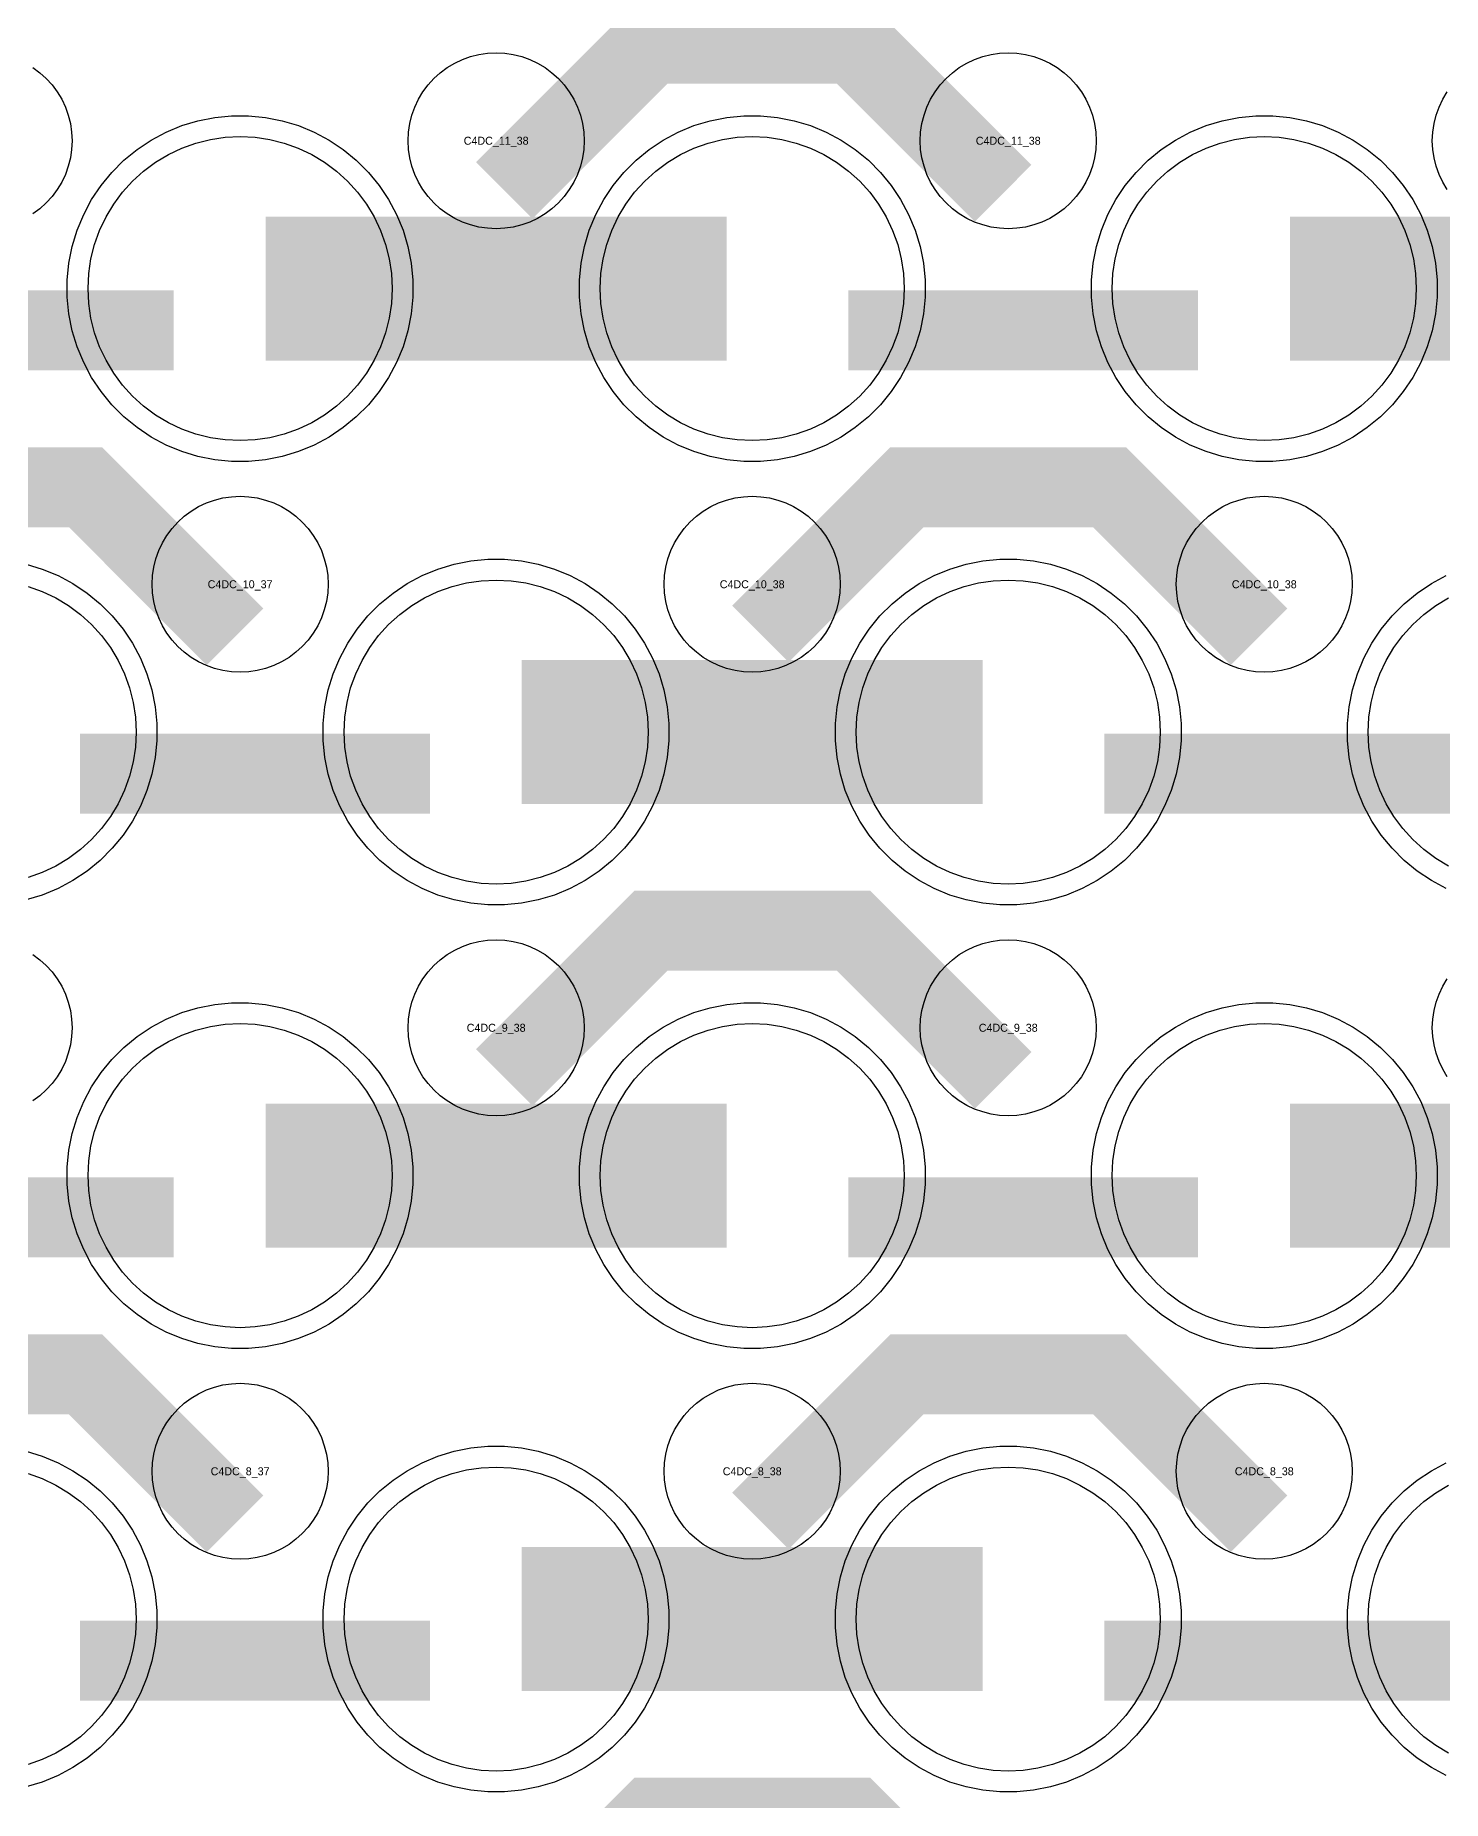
# Model space of a CAD drawing. Extents: x -11880 to 11880, y -14992 to 14992.
# Drawn here: x 16 to 456, y -13788 to -13236 of the extents above; entities that cross this region are included whole.
import ezdxf
from ezdxf.enums import TextEntityAlignment as Align

# ---------------------------------------------------------------- set-up
doc = ezdxf.new("R2010")
doc.units = 0
doc.header["$MEASUREMENT"] = 0
for name, color, linetype in [('GDS_775_DT_237', 138, 'CONTINUOUS'), ('RDL1_FS', 34, 'CONTINUOUS'), ('RDL_BS', 160, 'CONTINUOUS')]:
    doc.layers.add(name, color=color, linetype=linetype)

msp = doc.modelspace()

# ---------------------------------------------------------------- linework, layer by layer
at = {"layer": 'RDL1_FS'}
for points in [[(80, -13362.869), (75.343, -13362.64), (70.732, -13361.956), (66.209, -13360.824), (61.819, -13359.252), (57.605, -13357.26), (53.605, -13354.862), (49.86, -13352.084), (46.406, -13348.954), (43.276, -13345.5), (40.498, -13341.755), (38.1, -13337.755), (36.108, -13333.541), (34.536, -13329.151), (33.404, -13324.628), (32.72, -13320.017), (32.491, -13315.36), (32.72, -13310.703), (33.404, -13306.092), (34.536, -13301.569), (36.108, -13297.179), (38.1, -13292.965), (40.498, -13288.965), (43.276, -13285.22), (46.406, -13281.766), (49.86, -13278.636), (53.605, -13275.858), (57.605, -13273.46), (61.819, -13271.468), (66.209, -13269.896), (70.732, -13268.764), (75.343, -13268.08), (80, -13267.851), (84.657, -13268.08), (89.268, -13268.764), (93.791, -13269.896), (98.181, -13271.468), (102.395, -13273.46), (106.395, -13275.858), (110.14, -13278.636), (113.594, -13281.766), (116.724, -13285.22), (119.502, -13288.965), (121.9, -13292.965), (123.892, -13297.179), (125.464, -13301.569), (126.596, -13306.092), (127.28, -13310.703), (127.509, -13315.36), (127.28, -13320.017), (126.596, -13324.628), (125.464, -13329.151), (123.892, -13333.541), (121.9, -13337.755), (119.502, -13341.755), (116.724, -13345.5), (113.594, -13348.954), (110.14, -13352.084), (106.395, -13354.862), (102.395, -13357.26), (98.181, -13359.252), (93.791, -13360.824), (89.268, -13361.956), (84.657, -13362.64)], [(240, -13362.869), (235.343, -13362.64), (230.732, -13361.956), (226.209, -13360.824), (221.819, -13359.252), (217.605, -13357.26), (213.605, -13354.862), (209.86, -13352.084), (206.406, -13348.954), (203.276, -13345.5), (200.498, -13341.755), (198.1, -13337.755), (196.108, -13333.541), (194.536, -13329.151), (193.404, -13324.628), (192.72, -13320.017), (192.491, -13315.36), (192.72, -13310.703), (193.404, -13306.092), (194.536, -13301.569), (196.108, -13297.179), (198.1, -13292.965), (200.498, -13288.965), (203.276, -13285.22), (206.406, -13281.766), (209.86, -13278.636), (213.605, -13275.858), (217.605, -13273.46), (221.819, -13271.468), (226.209, -13269.896), (230.732, -13268.764), (235.343, -13268.08), (240, -13267.851), (244.657, -13268.08), (249.268, -13268.764), (253.791, -13269.896), (258.181, -13271.468), (262.395, -13273.46), (266.395, -13275.858), (270.14, -13278.636), (273.594, -13281.766), (276.724, -13285.22), (279.502, -13288.965), (281.9, -13292.965), (283.892, -13297.179), (285.464, -13301.569), (286.596, -13306.092), (287.28, -13310.703), (287.509, -13315.36), (287.28, -13320.017), (286.596, -13324.628), (285.464, -13329.151), (283.892, -13333.541), (281.9, -13337.755), (279.502, -13341.755), (276.724, -13345.5), (273.594, -13348.954), (270.14, -13352.084), (266.395, -13354.862), (262.395, -13357.26), (258.181, -13359.252), (253.791, -13360.824), (249.268, -13361.956), (244.657, -13362.64)], [(400, -13362.869), (395.343, -13362.64), (390.732, -13361.956), (386.209, -13360.824), (381.819, -13359.252), (377.605, -13357.26), (373.605, -13354.862), (369.86, -13352.084), (366.406, -13348.954), (363.276, -13345.5), (360.498, -13341.755), (358.1, -13337.755), (356.108, -13333.541), (354.536, -13329.151), (353.404, -13324.628), (352.72, -13320.017), (352.491, -13315.36), (352.72, -13310.703), (353.404, -13306.092), (354.536, -13301.569), (356.108, -13297.179), (358.1, -13292.965), (360.498, -13288.965), (363.276, -13285.22), (366.406, -13281.766), (369.86, -13278.636), (373.605, -13275.858), (377.605, -13273.46), (381.819, -13271.468), (386.209, -13269.896), (390.732, -13268.764), (395.343, -13268.08), (400, -13267.851), (404.657, -13268.08), (409.268, -13268.764), (413.791, -13269.896), (418.181, -13271.468), (422.395, -13273.46), (426.395, -13275.858), (430.14, -13278.636), (433.594, -13281.766), (436.724, -13285.22), (439.502, -13288.965), (441.9, -13292.965), (443.892, -13297.179), (445.464, -13301.569), (446.596, -13306.092), (447.28, -13310.703), (447.509, -13315.36), (447.28, -13320.017), (446.596, -13324.628), (445.464, -13329.151), (443.892, -13333.541), (441.9, -13337.755), (439.502, -13341.755), (436.724, -13345.5), (433.594, -13348.954), (430.14, -13352.084), (426.395, -13354.862), (422.395, -13357.26), (418.181, -13359.252), (413.791, -13360.824), (409.268, -13361.956), (404.657, -13362.64)], [(160, -13501.434), (155.343, -13501.205), (150.732, -13500.521), (146.209, -13499.389), (141.819, -13497.817), (137.605, -13495.825), (133.605, -13493.427), (129.86, -13490.649), (126.406, -13487.519), (123.276, -13484.065), (120.498, -13480.32), (118.1, -13476.32), (116.108, -13472.106), (114.536, -13467.716), (113.404, -13463.193), (112.72, -13458.582), (112.491, -13453.925), (112.72, -13449.268), (113.404, -13444.657), (114.536, -13440.134), (116.108, -13435.744), (118.1, -13431.53), (120.498, -13427.53), (123.276, -13423.785), (126.406, -13420.331), (129.86, -13417.201), (133.605, -13414.423), (137.605, -13412.025), (141.819, -13410.033), (146.209, -13408.461), (150.732, -13407.329), (155.343, -13406.645), (160, -13406.416), (164.657, -13406.645), (169.268, -13407.329), (173.791, -13408.461), (178.181, -13410.033), (182.395, -13412.025), (186.395, -13414.423), (190.14, -13417.201), (193.594, -13420.331), (196.724, -13423.785), (199.502, -13427.53), (201.9, -13431.53), (203.892, -13435.744), (205.464, -13440.134), (206.596, -13444.657), (207.28, -13449.268), (207.509, -13453.925), (207.28, -13458.582), (206.596, -13463.193), (205.464, -13467.716), (203.892, -13472.106), (201.9, -13476.32), (199.502, -13480.32), (196.724, -13484.065), (193.594, -13487.519), (190.14, -13490.649), (186.395, -13493.427), (182.395, -13495.825), (178.181, -13497.817), (173.791, -13499.389), (169.268, -13500.521), (164.657, -13501.205)], [(320, -13501.434), (315.343, -13501.205), (310.732, -13500.521), (306.209, -13499.389), (301.819, -13497.817), (297.605, -13495.825), (293.605, -13493.427), (289.86, -13490.649), (286.406, -13487.519), (283.276, -13484.065), (280.498, -13480.32), (278.1, -13476.32), (276.108, -13472.106), (274.536, -13467.716), (273.404, -13463.193), (272.72, -13458.582), (272.491, -13453.925), (272.72, -13449.268), (273.404, -13444.657), (274.536, -13440.134), (276.108, -13435.744), (278.1, -13431.53), (280.498, -13427.53), (283.276, -13423.785), (286.406, -13420.331), (289.86, -13417.201), (293.605, -13414.423), (297.605, -13412.025), (301.819, -13410.033), (306.209, -13408.461), (310.732, -13407.329), (315.343, -13406.645), (320, -13406.416), (324.657, -13406.645), (329.268, -13407.329), (333.791, -13408.461), (338.181, -13410.033), (342.395, -13412.025), (346.395, -13414.423), (350.14, -13417.201), (353.594, -13420.331), (356.724, -13423.785), (359.502, -13427.53), (361.9, -13431.53), (363.892, -13435.744), (365.464, -13440.134), (366.596, -13444.657), (367.28, -13449.268), (367.509, -13453.925), (367.28, -13458.582), (366.596, -13463.193), (365.464, -13467.716), (363.892, -13472.106), (361.9, -13476.32), (359.502, -13480.32), (356.724, -13484.065), (353.594, -13487.519), (350.14, -13490.649), (346.395, -13493.427), (342.395, -13495.825), (338.181, -13497.817), (333.791, -13499.389), (329.268, -13500.521), (324.657, -13501.205)]]:
    msp.add_lwpolyline(points, close=True, dxfattribs=at)
for points in [[(88.002, -13315.36, 45, 45, 0), (160.002, -13315.36, 45, 45, 0)], [(160.002, -13315.36, 45, 45, 0), (232.002, -13315.36, 45, 45, 0)], [(408.002, -13315.36, 45, 45, 0), (480.002, -13315.36, 45, 45, 0)], [(168.002, -13453.925, 45, 45, 0), (240.002, -13453.925, 45, 45, 0)], [(240.002, -13453.925, 45, 45, 0), (312.002, -13453.925, 45, 45, 0)]]:
    msp.add_lwpolyline(points, format="xyseb", dxfattribs=at)
for points in [[(13.791, -13408.461), (18.181, -13410.033), (22.395, -13412.025), (26.395, -13414.423), (30.14, -13417.201), (33.594, -13420.331), (36.724, -13423.785), (39.502, -13427.53), (41.9, -13431.53), (43.892, -13435.744), (45.464, -13440.134), (46.596, -13444.657), (47.28, -13449.268), (47.509, -13453.925), (47.28, -13458.582), (46.596, -13463.193), (45.464, -13467.716), (43.892, -13472.106), (41.9, -13476.32), (39.502, -13480.32), (36.724, -13484.065), (33.594, -13487.519), (30.14, -13490.649), (26.395, -13493.427), (22.395, -13495.825), (18.181, -13497.817), (13.791, -13499.389)], [(457.605, -13495.825), (453.605, -13493.427), (449.86, -13490.649), (446.406, -13487.519), (443.276, -13484.065), (440.498, -13480.32), (438.1, -13476.32), (436.108, -13472.106), (434.536, -13467.716), (433.404, -13463.193), (432.72, -13458.582), (432.491, -13453.925), (432.72, -13449.268), (433.404, -13444.657), (434.536, -13440.134), (436.108, -13435.744), (438.1, -13431.53), (440.498, -13427.53), (443.276, -13423.785), (446.406, -13420.331), (449.86, -13417.201), (453.605, -13414.423), (457.605, -13412.025)]]:
    msp.add_lwpolyline(points, dxfattribs=at)
at = {"layer": 'RDL1_FS', "color": 241, "true_color": 0xf7abae}
for points in [[(80, -13639.994), (75.343, -13639.765), (70.732, -13639.081), (66.209, -13637.949), (61.819, -13636.377), (57.605, -13634.385), (53.605, -13631.987), (49.86, -13629.209), (46.406, -13626.079), (43.276, -13622.625), (40.498, -13618.88), (38.1, -13614.88), (36.108, -13610.666), (34.536, -13606.276), (33.404, -13601.753), (32.72, -13597.142), (32.491, -13592.485), (32.72, -13587.828), (33.404, -13583.217), (34.536, -13578.694), (36.108, -13574.304), (38.1, -13570.09), (40.498, -13566.09), (43.276, -13562.345), (46.406, -13558.891), (49.86, -13555.761), (53.605, -13552.983), (57.605, -13550.585), (61.819, -13548.593), (66.209, -13547.021), (70.732, -13545.889), (75.343, -13545.205), (80, -13544.976), (84.657, -13545.205), (89.268, -13545.889), (93.791, -13547.021), (98.181, -13548.593), (102.395, -13550.585), (106.395, -13552.983), (110.14, -13555.761), (113.594, -13558.891), (116.724, -13562.345), (119.502, -13566.09), (121.9, -13570.09), (123.892, -13574.304), (125.464, -13578.694), (126.596, -13583.217), (127.28, -13587.828), (127.509, -13592.485), (127.28, -13597.142), (126.596, -13601.753), (125.464, -13606.276), (123.892, -13610.666), (121.9, -13614.88), (119.502, -13618.88), (116.724, -13622.625), (113.594, -13626.079), (110.14, -13629.209), (106.395, -13631.987), (102.395, -13634.385), (98.181, -13636.377), (93.791, -13637.949), (89.268, -13639.081), (84.657, -13639.765)], [(240, -13639.994), (235.343, -13639.765), (230.732, -13639.081), (226.209, -13637.949), (221.819, -13636.377), (217.605, -13634.385), (213.605, -13631.987), (209.86, -13629.209), (206.406, -13626.079), (203.276, -13622.625), (200.498, -13618.88), (198.1, -13614.88), (196.108, -13610.666), (194.536, -13606.276), (193.404, -13601.753), (192.72, -13597.142), (192.491, -13592.485), (192.72, -13587.828), (193.404, -13583.217), (194.536, -13578.694), (196.108, -13574.304), (198.1, -13570.09), (200.498, -13566.09), (203.276, -13562.345), (206.406, -13558.891), (209.86, -13555.761), (213.605, -13552.983), (217.605, -13550.585), (221.819, -13548.593), (226.209, -13547.021), (230.732, -13545.889), (235.343, -13545.205), (240, -13544.976), (244.657, -13545.205), (249.268, -13545.889), (253.791, -13547.021), (258.181, -13548.593), (262.395, -13550.585), (266.395, -13552.983), (270.14, -13555.761), (273.594, -13558.891), (276.724, -13562.345), (279.502, -13566.09), (281.9, -13570.09), (283.892, -13574.304), (285.464, -13578.694), (286.596, -13583.217), (287.28, -13587.828), (287.509, -13592.485), (287.28, -13597.142), (286.596, -13601.753), (285.464, -13606.276), (283.892, -13610.666), (281.9, -13614.88), (279.502, -13618.88), (276.724, -13622.625), (273.594, -13626.079), (270.14, -13629.209), (266.395, -13631.987), (262.395, -13634.385), (258.181, -13636.377), (253.791, -13637.949), (249.268, -13639.081), (244.657, -13639.765)], [(400, -13639.994), (395.343, -13639.765), (390.732, -13639.081), (386.209, -13637.949), (381.819, -13636.377), (377.605, -13634.385), (373.605, -13631.987), (369.86, -13629.209), (366.406, -13626.079), (363.276, -13622.625), (360.498, -13618.88), (358.1, -13614.88), (356.108, -13610.666), (354.536, -13606.276), (353.404, -13601.753), (352.72, -13597.142), (352.491, -13592.485), (352.72, -13587.828), (353.404, -13583.217), (354.536, -13578.694), (356.108, -13574.304), (358.1, -13570.09), (360.498, -13566.09), (363.276, -13562.345), (366.406, -13558.891), (369.86, -13555.761), (373.605, -13552.983), (377.605, -13550.585), (381.819, -13548.593), (386.209, -13547.021), (390.732, -13545.889), (395.343, -13545.205), (400, -13544.976), (404.657, -13545.205), (409.268, -13545.889), (413.791, -13547.021), (418.181, -13548.593), (422.395, -13550.585), (426.395, -13552.983), (430.14, -13555.761), (433.594, -13558.891), (436.724, -13562.345), (439.502, -13566.09), (441.9, -13570.09), (443.892, -13574.304), (445.464, -13578.694), (446.596, -13583.217), (447.28, -13587.828), (447.509, -13592.485), (447.28, -13597.142), (446.596, -13601.753), (445.464, -13606.276), (443.892, -13610.666), (441.9, -13614.88), (439.502, -13618.88), (436.724, -13622.625), (433.594, -13626.079), (430.14, -13629.209), (426.395, -13631.987), (422.395, -13634.385), (418.181, -13636.377), (413.791, -13637.949), (409.268, -13639.081), (404.657, -13639.765)], [(160, -13778.559), (155.343, -13778.33), (150.732, -13777.646), (146.209, -13776.514), (141.819, -13774.942), (137.605, -13772.95), (133.605, -13770.552), (129.86, -13767.774), (126.406, -13764.644), (123.276, -13761.19), (120.498, -13757.445), (118.1, -13753.445), (116.108, -13749.231), (114.536, -13744.841), (113.404, -13740.318), (112.72, -13735.707), (112.491, -13731.05), (112.72, -13726.393), (113.404, -13721.782), (114.536, -13717.259), (116.108, -13712.869), (118.1, -13708.655), (120.498, -13704.655), (123.276, -13700.91), (126.406, -13697.456), (129.86, -13694.326), (133.605, -13691.548), (137.605, -13689.15), (141.819, -13687.158), (146.209, -13685.586), (150.732, -13684.454), (155.343, -13683.77), (160, -13683.541), (164.657, -13683.77), (169.268, -13684.454), (173.791, -13685.586), (178.181, -13687.158), (182.395, -13689.15), (186.395, -13691.548), (190.14, -13694.326), (193.594, -13697.456), (196.724, -13700.91), (199.502, -13704.655), (201.9, -13708.655), (203.892, -13712.869), (205.464, -13717.259), (206.596, -13721.782), (207.28, -13726.393), (207.509, -13731.05), (207.28, -13735.707), (206.596, -13740.318), (205.464, -13744.841), (203.892, -13749.231), (201.9, -13753.445), (199.502, -13757.445), (196.724, -13761.19), (193.594, -13764.644), (190.14, -13767.774), (186.395, -13770.552), (182.395, -13772.95), (178.181, -13774.942), (173.791, -13776.514), (169.268, -13777.646), (164.657, -13778.33)], [(320, -13778.559), (315.343, -13778.33), (310.732, -13777.646), (306.209, -13776.514), (301.819, -13774.942), (297.605, -13772.95), (293.605, -13770.552), (289.86, -13767.774), (286.406, -13764.644), (283.276, -13761.19), (280.498, -13757.445), (278.1, -13753.445), (276.108, -13749.231), (274.536, -13744.841), (273.404, -13740.318), (272.72, -13735.707), (272.491, -13731.05), (272.72, -13726.393), (273.404, -13721.782), (274.536, -13717.259), (276.108, -13712.869), (278.1, -13708.655), (280.498, -13704.655), (283.276, -13700.91), (286.406, -13697.456), (289.86, -13694.326), (293.605, -13691.548), (297.605, -13689.15), (301.819, -13687.158), (306.209, -13685.586), (310.732, -13684.454), (315.343, -13683.77), (320, -13683.541), (324.657, -13683.77), (329.268, -13684.454), (333.791, -13685.586), (338.181, -13687.158), (342.395, -13689.15), (346.395, -13691.548), (350.14, -13694.326), (353.594, -13697.456), (356.724, -13700.91), (359.502, -13704.655), (361.9, -13708.655), (363.892, -13712.869), (365.464, -13717.259), (366.596, -13721.782), (367.28, -13726.393), (367.509, -13731.05), (367.28, -13735.707), (366.596, -13740.318), (365.464, -13744.841), (363.892, -13749.231), (361.9, -13753.445), (359.502, -13757.445), (356.724, -13761.19), (353.594, -13764.644), (350.14, -13767.774), (346.395, -13770.552), (342.395, -13772.95), (338.181, -13774.942), (333.791, -13776.514), (329.268, -13777.646), (324.657, -13778.33)]]:
    msp.add_lwpolyline(points, close=True, dxfattribs=at)
for points in [[(88.002, -13592.485, 45, 45, 0), (160.002, -13592.485, 45, 45, 0)], [(160.002, -13592.485, 45, 45, 0), (232.002, -13592.485, 45, 45, 0)], [(408.002, -13592.485, 45, 45, 0), (480.002, -13592.485, 45, 45, 0)], [(168.002, -13731.05, 45, 45, 0), (240.002, -13731.05, 45, 45, 0)], [(240.002, -13731.05, 45, 45, 0), (312.002, -13731.05, 45, 45, 0)]]:
    msp.add_lwpolyline(points, format="xyseb", dxfattribs=at)
for points in [[(13.791, -13685.586), (18.181, -13687.158), (22.395, -13689.15), (26.395, -13691.548), (30.14, -13694.326), (33.594, -13697.456), (36.724, -13700.91), (39.502, -13704.655), (41.9, -13708.655), (43.892, -13712.869), (45.464, -13717.259), (46.596, -13721.782), (47.28, -13726.393), (47.509, -13731.05), (47.28, -13735.707), (46.596, -13740.318), (45.464, -13744.841), (43.892, -13749.231), (41.9, -13753.445), (39.502, -13757.445), (36.724, -13761.19), (33.594, -13764.644), (30.14, -13767.774), (26.395, -13770.552), (22.395, -13772.95), (18.181, -13774.942), (13.791, -13776.514)], [(457.605, -13772.95), (453.605, -13770.552), (449.86, -13767.774), (446.406, -13764.644), (443.276, -13761.19), (440.498, -13757.445), (438.1, -13753.445), (436.108, -13749.231), (434.536, -13744.841), (433.404, -13740.318), (432.72, -13735.707), (432.491, -13731.05), (432.72, -13726.393), (433.404, -13721.782), (434.536, -13717.259), (436.108, -13712.869), (438.1, -13708.655), (440.498, -13704.655), (443.276, -13700.91), (446.406, -13697.456), (449.86, -13694.326), (453.605, -13691.548), (457.605, -13689.15)]]:
    msp.add_lwpolyline(points, dxfattribs=at)
at = {"layer": 'RDL_BS'}
for points in [[(162.562, -13284.674, 25, 25, 0), (208.377, -13238.859, 25, 25, 0), (241.93, -13238.859, 25, 25, 0)], [(318.401, -13285.573, 25, 25, 0), (271.687, -13238.859, 25, 25, 0), (241.929, -13238.859, 25, 25, 0)], [(-49.984, -13328.373, 25, 25, 0), (59.281, -13328.373, 25, 25, 0)], [(270.016, -13328.373, 25, 25, 0), (379.281, -13328.373, 25, 25, 0)], [(78.401, -13424.138, 25, 25, 0), (31.687, -13377.424, 25, 25, 0), (1.929, -13377.424, 25, 25, 0)], [(242.562, -13423.239, 25, 25, 0), (288.377, -13377.424, 25, 25, 0), (321.93, -13377.424, 25, 25, 0)], [(398.401, -13424.138, 25, 25, 0), (351.687, -13377.424, 25, 25, 0), (321.929, -13377.424, 25, 25, 0)], [(30.016, -13466.938, 25, 25, 0), (139.281, -13466.938, 25, 25, 0)], [(350.016, -13466.938, 25, 25, 0), (459.281, -13466.938, 25, 25, 0)], [(162.562, -13561.799, 25, 25, 0), (208.377, -13515.984, 25, 25, 0), (241.93, -13515.984, 25, 25, 0)], [(318.401, -13562.698, 25, 25, 0), (271.687, -13515.984, 25, 25, 0), (241.929, -13515.984, 25, 25, 0)], [(78.401, -13701.263, 25, 25, 0), (31.687, -13654.549, 25, 25, 0), (1.929, -13654.549, 25, 25, 0)], [(242.562, -13700.364, 25, 25, 0), (288.377, -13654.549, 25, 25, 0), (321.93, -13654.549, 25, 25, 0)], [(398.401, -13701.263, 25, 25, 0), (351.687, -13654.549, 25, 25, 0), (321.929, -13654.549, 25, 25, 0)], [(162.562, -13838.929, 25, 25, 0), (208.377, -13793.114, 25, 25, 0), (241.93, -13793.114, 25, 25, 0)], [(318.401, -13839.828, 25, 25, 0), (271.687, -13793.114, 25, 25, 0), (241.929, -13793.114, 25, 25, 0)]]:
    msp.add_lwpolyline(points, format="xyseb", dxfattribs=at)
for points in [[(160, -13296.666), (157.307, -13296.534), (154.635, -13296.138), (152.016, -13295.481), (149.481, -13294.574), (147.044, -13293.422), (144.72, -13292.029), (142.557, -13290.426), (140.558, -13288.614), (138.746, -13286.615), (137.143, -13284.452), (135.75, -13282.128), (134.598, -13279.691), (133.691, -13277.156), (133.034, -13274.537), (132.638, -13271.865), (132.506, -13269.172), (132.638, -13266.479), (133.034, -13263.807), (133.691, -13261.188), (134.598, -13258.653), (135.75, -13256.216), (137.143, -13253.892), (138.746, -13251.729), (140.558, -13249.73), (142.557, -13247.918), (144.72, -13246.315), (147.044, -13244.922), (149.481, -13243.77), (152.016, -13242.863), (154.635, -13242.206), (157.307, -13241.81), (160, -13241.678), (162.693, -13241.81), (165.365, -13242.206), (167.984, -13242.863), (170.519, -13243.77), (172.956, -13244.922), (175.28, -13246.315), (177.443, -13247.918), (179.442, -13249.73), (181.254, -13251.729), (182.857, -13253.892), (184.25, -13256.216), (185.402, -13258.653), (186.309, -13261.188), (186.966, -13263.807), (187.362, -13266.479), (187.494, -13269.172), (187.362, -13271.865), (186.966, -13274.537), (186.309, -13277.156), (185.402, -13279.691), (184.25, -13282.128), (182.857, -13284.452), (181.254, -13286.615), (179.442, -13288.614), (177.443, -13290.426), (175.28, -13292.029), (172.956, -13293.422), (170.519, -13294.574), (167.984, -13295.481), (165.365, -13296.138), (162.693, -13296.534)], [(320, -13296.666), (317.307, -13296.534), (314.635, -13296.138), (312.016, -13295.481), (309.481, -13294.574), (307.044, -13293.422), (304.72, -13292.029), (302.557, -13290.426), (300.558, -13288.614), (298.746, -13286.615), (297.143, -13284.452), (295.75, -13282.128), (294.598, -13279.691), (293.691, -13277.156), (293.034, -13274.537), (292.638, -13271.865), (292.506, -13269.172), (292.638, -13266.479), (293.034, -13263.807), (293.691, -13261.188), (294.598, -13258.653), (295.75, -13256.216), (297.143, -13253.892), (298.746, -13251.729), (300.558, -13249.73), (302.557, -13247.918), (304.72, -13246.315), (307.044, -13244.922), (309.481, -13243.77), (312.016, -13242.863), (314.635, -13242.206), (317.307, -13241.81), (320, -13241.678), (322.693, -13241.81), (325.365, -13242.206), (327.984, -13242.863), (330.519, -13243.77), (332.956, -13244.922), (335.28, -13246.315), (337.443, -13247.918), (339.442, -13249.73), (341.254, -13251.729), (342.857, -13253.892), (344.25, -13256.216), (345.402, -13258.653), (346.309, -13261.188), (346.966, -13263.807), (347.362, -13266.479), (347.494, -13269.172), (347.362, -13271.865), (346.966, -13274.537), (346.309, -13277.156), (345.402, -13279.691), (344.25, -13282.128), (342.857, -13284.452), (341.254, -13286.615), (339.442, -13288.614), (337.443, -13290.426), (335.28, -13292.029), (332.956, -13293.422), (330.519, -13294.574), (327.984, -13295.481), (325.365, -13296.138), (322.693, -13296.534)], [(77.356, -13369.36), (72.062, -13368.843), (66.835, -13367.797), (61.795, -13366.266), (56.885, -13364.235), (52.223, -13361.743), (47.809, -13358.796), (43.708, -13355.434), (39.926, -13351.652), (36.564, -13347.551), (33.617, -13343.137), (31.125, -13338.475), (29.094, -13333.565), (27.563, -13328.525), (26.517, -13323.298), (26, -13318.004), (26, -13312.716), (26.517, -13307.422), (27.563, -13302.195), (29.094, -13297.155), (31.125, -13292.245), (33.617, -13287.583), (36.564, -13283.169), (39.926, -13279.068), (43.708, -13275.286), (47.809, -13271.924), (52.223, -13268.977), (56.885, -13266.485), (61.795, -13264.454), (66.835, -13262.923), (72.062, -13261.877), (77.356, -13261.36), (82.644, -13261.36), (87.938, -13261.877), (93.165, -13262.923), (98.205, -13264.454), (103.115, -13266.485), (107.777, -13268.977), (112.191, -13271.924), (116.292, -13275.286), (120.074, -13279.068), (123.436, -13283.169), (126.383, -13287.583), (128.875, -13292.245), (130.906, -13297.155), (132.437, -13302.195), (133.483, -13307.422), (134, -13312.716), (134, -13318.004), (133.483, -13323.298), (132.437, -13328.525), (130.906, -13333.565), (128.875, -13338.475), (126.383, -13343.137), (123.436, -13347.551), (120.074, -13351.652), (116.292, -13355.434), (112.191, -13358.796), (107.777, -13361.743), (103.115, -13364.235), (98.205, -13366.266), (93.165, -13367.797), (87.938, -13368.843), (82.644, -13369.36)], [(237.356, -13369.36), (232.062, -13368.843), (226.835, -13367.797), (221.795, -13366.266), (216.885, -13364.235), (212.223, -13361.743), (207.809, -13358.796), (203.708, -13355.434), (199.926, -13351.652), (196.564, -13347.551), (193.617, -13343.137), (191.125, -13338.475), (189.094, -13333.565), (187.563, -13328.525), (186.517, -13323.298), (186, -13318.004), (186, -13312.716), (186.517, -13307.422), (187.563, -13302.195), (189.094, -13297.155), (191.125, -13292.245), (193.617, -13287.583), (196.564, -13283.169), (199.926, -13279.068), (203.708, -13275.286), (207.809, -13271.924), (212.223, -13268.977), (216.885, -13266.485), (221.795, -13264.454), (226.835, -13262.923), (232.062, -13261.877), (237.356, -13261.36), (242.644, -13261.36), (247.938, -13261.877), (253.165, -13262.923), (258.205, -13264.454), (263.115, -13266.485), (267.777, -13268.977), (272.191, -13271.924), (276.292, -13275.286), (280.074, -13279.068), (283.436, -13283.169), (286.383, -13287.583), (288.875, -13292.245), (290.906, -13297.155), (292.437, -13302.195), (293.483, -13307.422), (294, -13312.716), (294, -13318.004), (293.483, -13323.298), (292.437, -13328.525), (290.906, -13333.565), (288.875, -13338.475), (286.383, -13343.137), (283.436, -13347.551), (280.074, -13351.652), (276.292, -13355.434), (272.191, -13358.796), (267.777, -13361.743), (263.115, -13364.235), (258.205, -13366.266), (253.165, -13367.797), (247.938, -13368.843), (242.644, -13369.36)], [(397.356, -13369.36), (392.062, -13368.843), (386.835, -13367.797), (381.795, -13366.266), (376.885, -13364.235), (372.223, -13361.743), (367.809, -13358.796), (363.708, -13355.434), (359.926, -13351.652), (356.564, -13347.551), (353.617, -13343.137), (351.125, -13338.475), (349.094, -13333.565), (347.563, -13328.525), (346.517, -13323.298), (346, -13318.004), (346, -13312.716), (346.517, -13307.422), (347.563, -13302.195), (349.094, -13297.155), (351.125, -13292.245), (353.617, -13287.583), (356.564, -13283.169), (359.926, -13279.068), (363.708, -13275.286), (367.809, -13271.924), (372.223, -13268.977), (376.885, -13266.485), (381.795, -13264.454), (386.835, -13262.923), (392.062, -13261.877), (397.356, -13261.36), (402.644, -13261.36), (407.938, -13261.877), (413.165, -13262.923), (418.205, -13264.454), (423.115, -13266.485), (427.777, -13268.977), (432.191, -13271.924), (436.292, -13275.286), (440.074, -13279.068), (443.436, -13283.169), (446.383, -13287.583), (448.875, -13292.245), (450.906, -13297.155), (452.437, -13302.195), (453.483, -13307.422), (454, -13312.716), (454, -13318.004), (453.483, -13323.298), (452.437, -13328.525), (450.906, -13333.565), (448.875, -13338.475), (446.383, -13343.137), (443.436, -13347.551), (440.074, -13351.652), (436.292, -13355.434), (432.191, -13358.796), (427.777, -13361.743), (423.115, -13364.235), (418.205, -13366.266), (413.165, -13367.797), (407.938, -13368.843), (402.644, -13369.36)], [(80, -13435.231), (77.307, -13435.099), (74.635, -13434.703), (72.016, -13434.046), (69.481, -13433.139), (67.044, -13431.987), (64.72, -13430.594), (62.557, -13428.991), (60.558, -13427.179), (58.746, -13425.18), (57.143, -13423.017), (55.75, -13420.693), (54.598, -13418.256), (53.691, -13415.721), (53.034, -13413.102), (52.638, -13410.43), (52.506, -13407.737), (52.638, -13405.044), (53.034, -13402.372), (53.691, -13399.753), (54.598, -13397.218), (55.75, -13394.781), (57.143, -13392.457), (58.746, -13390.294), (60.558, -13388.295), (62.557, -13386.483), (64.72, -13384.88), (67.044, -13383.487), (69.481, -13382.335), (72.016, -13381.428), (74.635, -13380.771), (77.307, -13380.375), (80, -13380.243), (82.693, -13380.375), (85.365, -13380.771), (87.984, -13381.428), (90.519, -13382.335), (92.956, -13383.487), (95.28, -13384.88), (97.443, -13386.483), (99.442, -13388.295), (101.254, -13390.294), (102.857, -13392.457), (104.25, -13394.781), (105.402, -13397.218), (106.309, -13399.753), (106.966, -13402.372), (107.362, -13405.044), (107.494, -13407.737), (107.362, -13410.43), (106.966, -13413.102), (106.309, -13415.721), (105.402, -13418.256), (104.25, -13420.693), (102.857, -13423.017), (101.254, -13425.18), (99.442, -13427.179), (97.443, -13428.991), (95.28, -13430.594), (92.956, -13431.987), (90.519, -13433.139), (87.984, -13434.046), (85.365, -13434.703), (82.693, -13435.099)], [(240, -13435.231), (237.307, -13435.099), (234.635, -13434.703), (232.016, -13434.046), (229.481, -13433.139), (227.044, -13431.987), (224.72, -13430.594), (222.557, -13428.991), (220.558, -13427.179), (218.746, -13425.18), (217.143, -13423.017), (215.75, -13420.693), (214.598, -13418.256), (213.691, -13415.721), (213.034, -13413.102), (212.638, -13410.43), (212.506, -13407.737), (212.638, -13405.044), (213.034, -13402.372), (213.691, -13399.753), (214.598, -13397.218), (215.75, -13394.781), (217.143, -13392.457), (218.746, -13390.294), (220.558, -13388.295), (222.557, -13386.483), (224.72, -13384.88), (227.044, -13383.487), (229.481, -13382.335), (232.016, -13381.428), (234.635, -13380.771), (237.307, -13380.375), (240, -13380.243), (242.693, -13380.375), (245.365, -13380.771), (247.984, -13381.428), (250.519, -13382.335), (252.956, -13383.487), (255.28, -13384.88), (257.443, -13386.483), (259.442, -13388.295), (261.254, -13390.294), (262.857, -13392.457), (264.25, -13394.781), (265.402, -13397.218), (266.309, -13399.753), (266.966, -13402.372), (267.362, -13405.044), (267.494, -13407.737), (267.362, -13410.43), (266.966, -13413.102), (266.309, -13415.721), (265.402, -13418.256), (264.25, -13420.693), (262.857, -13423.017), (261.254, -13425.18), (259.442, -13427.179), (257.443, -13428.991), (255.28, -13430.594), (252.956, -13431.987), (250.519, -13433.139), (247.984, -13434.046), (245.365, -13434.703), (242.693, -13435.099)], [(400, -13435.231), (397.307, -13435.099), (394.635, -13434.703), (392.016, -13434.046), (389.481, -13433.139), (387.044, -13431.987), (384.72, -13430.594), (382.557, -13428.991), (380.558, -13427.179), (378.746, -13425.18), (377.143, -13423.017), (375.75, -13420.693), (374.598, -13418.256), (373.691, -13415.721), (373.034, -13413.102), (372.638, -13410.43), (372.506, -13407.737), (372.638, -13405.044), (373.034, -13402.372), (373.691, -13399.753), (374.598, -13397.218), (375.75, -13394.781), (377.143, -13392.457), (378.746, -13390.294), (380.558, -13388.295), (382.557, -13386.483), (384.72, -13384.88), (387.044, -13383.487), (389.481, -13382.335), (392.016, -13381.428), (394.635, -13380.771), (397.307, -13380.375), (400, -13380.243), (402.693, -13380.375), (405.365, -13380.771), (407.984, -13381.428), (410.519, -13382.335), (412.956, -13383.487), (415.28, -13384.88), (417.443, -13386.483), (419.442, -13388.295), (421.254, -13390.294), (422.857, -13392.457), (424.25, -13394.781), (425.402, -13397.218), (426.309, -13399.753), (426.966, -13402.372), (427.362, -13405.044), (427.494, -13407.737), (427.362, -13410.43), (426.966, -13413.102), (426.309, -13415.721), (425.402, -13418.256), (424.25, -13420.693), (422.857, -13423.017), (421.254, -13425.18), (419.442, -13427.179), (417.443, -13428.991), (415.28, -13430.594), (412.956, -13431.987), (410.519, -13433.139), (407.984, -13434.046), (405.365, -13434.703), (402.693, -13435.099)], [(157.356, -13507.925), (152.062, -13507.408), (146.835, -13506.362), (141.795, -13504.831), (136.885, -13502.8), (132.223, -13500.308), (127.809, -13497.361), (123.708, -13493.999), (119.926, -13490.217), (116.564, -13486.116), (113.617, -13481.702), (111.125, -13477.04), (109.094, -13472.13), (107.563, -13467.09), (106.517, -13461.863), (106, -13456.569), (106, -13451.281), (106.517, -13445.987), (107.563, -13440.76), (109.094, -13435.72), (111.125, -13430.81), (113.617, -13426.148), (116.564, -13421.734), (119.926, -13417.633), (123.708, -13413.851), (127.809, -13410.489), (132.223, -13407.542), (136.885, -13405.05), (141.795, -13403.019), (146.835, -13401.488), (152.062, -13400.442), (157.356, -13399.925), (162.644, -13399.925), (167.938, -13400.442), (173.165, -13401.488), (178.205, -13403.019), (183.115, -13405.05), (187.777, -13407.542), (192.191, -13410.489), (196.292, -13413.851), (200.074, -13417.633), (203.436, -13421.734), (206.383, -13426.148), (208.875, -13430.81), (210.906, -13435.72), (212.437, -13440.76), (213.483, -13445.987), (214, -13451.281), (214, -13456.569), (213.483, -13461.863), (212.437, -13467.09), (210.906, -13472.13), (208.875, -13477.04), (206.383, -13481.702), (203.436, -13486.116), (200.074, -13490.217), (196.292, -13493.999), (192.191, -13497.361), (187.777, -13500.308), (183.115, -13502.8), (178.205, -13504.831), (173.165, -13506.362), (167.938, -13507.408), (162.644, -13507.925)], [(317.356, -13507.925), (312.062, -13507.408), (306.835, -13506.362), (301.795, -13504.831), (296.885, -13502.8), (292.223, -13500.308), (287.809, -13497.361), (283.708, -13493.999), (279.926, -13490.217), (276.564, -13486.116), (273.617, -13481.702), (271.125, -13477.04), (269.094, -13472.13), (267.563, -13467.09), (266.517, -13461.863), (266, -13456.569), (266, -13451.281), (266.517, -13445.987), (267.563, -13440.76), (269.094, -13435.72), (271.125, -13430.81), (273.617, -13426.148), (276.564, -13421.734), (279.926, -13417.633), (283.708, -13413.851), (287.809, -13410.489), (292.223, -13407.542), (296.885, -13405.05), (301.795, -13403.019), (306.835, -13401.488), (312.062, -13400.442), (317.356, -13399.925), (322.644, -13399.925), (327.938, -13400.442), (333.165, -13401.488), (338.205, -13403.019), (343.115, -13405.05), (347.777, -13407.542), (352.191, -13410.489), (356.292, -13413.851), (360.074, -13417.633), (363.436, -13421.734), (366.383, -13426.148), (368.875, -13430.81), (370.906, -13435.72), (372.437, -13440.76), (373.483, -13445.987), (374, -13451.281), (374, -13456.569), (373.483, -13461.863), (372.437, -13467.09), (370.906, -13472.13), (368.875, -13477.04), (366.383, -13481.702), (363.436, -13486.116), (360.074, -13490.217), (356.292, -13493.999), (352.191, -13497.361), (347.777, -13500.308), (343.115, -13502.8), (338.205, -13504.831), (333.165, -13506.362), (327.938, -13507.408), (322.644, -13507.925)], [(160, -13573.791), (157.307, -13573.659), (154.635, -13573.263), (152.016, -13572.606), (149.481, -13571.699), (147.044, -13570.547), (144.72, -13569.154), (142.557, -13567.551), (140.558, -13565.739), (138.746, -13563.74), (137.143, -13561.577), (135.75, -13559.253), (134.598, -13556.816), (133.691, -13554.281), (133.034, -13551.662), (132.638, -13548.99), (132.506, -13546.297), (132.638, -13543.604), (133.034, -13540.932), (133.691, -13538.313), (134.598, -13535.778), (135.75, -13533.341), (137.143, -13531.017), (138.746, -13528.854), (140.558, -13526.855), (142.557, -13525.043), (144.72, -13523.44), (147.044, -13522.047), (149.481, -13520.895), (152.016, -13519.988), (154.635, -13519.331), (157.307, -13518.935), (160, -13518.803), (162.693, -13518.935), (165.365, -13519.331), (167.984, -13519.988), (170.519, -13520.895), (172.956, -13522.047), (175.28, -13523.44), (177.443, -13525.043), (179.442, -13526.855), (181.254, -13528.854), (182.857, -13531.017), (184.25, -13533.341), (185.402, -13535.778), (186.309, -13538.313), (186.966, -13540.932), (187.362, -13543.604), (187.494, -13546.297), (187.362, -13548.99), (186.966, -13551.662), (186.309, -13554.281), (185.402, -13556.816), (184.25, -13559.253), (182.857, -13561.577), (181.254, -13563.74), (179.442, -13565.739), (177.443, -13567.551), (175.28, -13569.154), (172.956, -13570.547), (170.519, -13571.699), (167.984, -13572.606), (165.365, -13573.263), (162.693, -13573.659)], [(320, -13573.791), (317.307, -13573.659), (314.635, -13573.263), (312.016, -13572.606), (309.481, -13571.699), (307.044, -13570.547), (304.72, -13569.154), (302.557, -13567.551), (300.558, -13565.739), (298.746, -13563.74), (297.143, -13561.577), (295.75, -13559.253), (294.598, -13556.816), (293.691, -13554.281), (293.034, -13551.662), (292.638, -13548.99), (292.506, -13546.297), (292.638, -13543.604), (293.034, -13540.932), (293.691, -13538.313), (294.598, -13535.778), (295.75, -13533.341), (297.143, -13531.017), (298.746, -13528.854), (300.558, -13526.855), (302.557, -13525.043), (304.72, -13523.44), (307.044, -13522.047), (309.481, -13520.895), (312.016, -13519.988), (314.635, -13519.331), (317.307, -13518.935), (320, -13518.803), (322.693, -13518.935), (325.365, -13519.331), (327.984, -13519.988), (330.519, -13520.895), (332.956, -13522.047), (335.28, -13523.44), (337.443, -13525.043), (339.442, -13526.855), (341.254, -13528.854), (342.857, -13531.017), (344.25, -13533.341), (345.402, -13535.778), (346.309, -13538.313), (346.966, -13540.932), (347.362, -13543.604), (347.494, -13546.297), (347.362, -13548.99), (346.966, -13551.662), (346.309, -13554.281), (345.402, -13556.816), (344.25, -13559.253), (342.857, -13561.577), (341.254, -13563.74), (339.442, -13565.739), (337.443, -13567.551), (335.28, -13569.154), (332.956, -13570.547), (330.519, -13571.699), (327.984, -13572.606), (325.365, -13573.263), (322.693, -13573.659)], [(80, -13712.356), (77.307, -13712.224), (74.635, -13711.828), (72.016, -13711.171), (69.481, -13710.264), (67.044, -13709.112), (64.72, -13707.719), (62.557, -13706.116), (60.558, -13704.304), (58.746, -13702.305), (57.143, -13700.142), (55.75, -13697.818), (54.598, -13695.381), (53.691, -13692.846), (53.034, -13690.227), (52.638, -13687.555), (52.506, -13684.862), (52.638, -13682.169), (53.034, -13679.497), (53.691, -13676.878), (54.598, -13674.343), (55.75, -13671.906), (57.143, -13669.582), (58.746, -13667.419), (60.558, -13665.42), (62.557, -13663.608), (64.72, -13662.005), (67.044, -13660.612), (69.481, -13659.46), (72.016, -13658.553), (74.635, -13657.896), (77.307, -13657.5), (80, -13657.368), (82.693, -13657.5), (85.365, -13657.896), (87.984, -13658.553), (90.519, -13659.46), (92.956, -13660.612), (95.28, -13662.005), (97.443, -13663.608), (99.442, -13665.42), (101.254, -13667.419), (102.857, -13669.582), (104.25, -13671.906), (105.402, -13674.343), (106.309, -13676.878), (106.966, -13679.497), (107.362, -13682.169), (107.494, -13684.862), (107.362, -13687.555), (106.966, -13690.227), (106.309, -13692.846), (105.402, -13695.381), (104.25, -13697.818), (102.857, -13700.142), (101.254, -13702.305), (99.442, -13704.304), (97.443, -13706.116), (95.28, -13707.719), (92.956, -13709.112), (90.519, -13710.264), (87.984, -13711.171), (85.365, -13711.828), (82.693, -13712.224)], [(240, -13712.356), (237.307, -13712.224), (234.635, -13711.828), (232.016, -13711.171), (229.481, -13710.264), (227.044, -13709.112), (224.72, -13707.719), (222.557, -13706.116), (220.558, -13704.304), (218.746, -13702.305), (217.143, -13700.142), (215.75, -13697.818), (214.598, -13695.381), (213.691, -13692.846), (213.034, -13690.227), (212.638, -13687.555), (212.506, -13684.862), (212.638, -13682.169), (213.034, -13679.497), (213.691, -13676.878), (214.598, -13674.343), (215.75, -13671.906), (217.143, -13669.582), (218.746, -13667.419), (220.558, -13665.42), (222.557, -13663.608), (224.72, -13662.005), (227.044, -13660.612), (229.481, -13659.46), (232.016, -13658.553), (234.635, -13657.896), (237.307, -13657.5), (240, -13657.368), (242.693, -13657.5), (245.365, -13657.896), (247.984, -13658.553), (250.519, -13659.46), (252.956, -13660.612), (255.28, -13662.005), (257.443, -13663.608), (259.442, -13665.42), (261.254, -13667.419), (262.857, -13669.582), (264.25, -13671.906), (265.402, -13674.343), (266.309, -13676.878), (266.966, -13679.497), (267.362, -13682.169), (267.494, -13684.862), (267.362, -13687.555), (266.966, -13690.227), (266.309, -13692.846), (265.402, -13695.381), (264.25, -13697.818), (262.857, -13700.142), (261.254, -13702.305), (259.442, -13704.304), (257.443, -13706.116), (255.28, -13707.719), (252.956, -13709.112), (250.519, -13710.264), (247.984, -13711.171), (245.365, -13711.828), (242.693, -13712.224)], [(400, -13712.356), (397.307, -13712.224), (394.635, -13711.828), (392.016, -13711.171), (389.481, -13710.264), (387.044, -13709.112), (384.72, -13707.719), (382.557, -13706.116), (380.558, -13704.304), (378.746, -13702.305), (377.143, -13700.142), (375.75, -13697.818), (374.598, -13695.381), (373.691, -13692.846), (373.034, -13690.227), (372.638, -13687.555), (372.506, -13684.862), (372.638, -13682.169), (373.034, -13679.497), (373.691, -13676.878), (374.598, -13674.343), (375.75, -13671.906), (377.143, -13669.582), (378.746, -13667.419), (380.558, -13665.42), (382.557, -13663.608), (384.72, -13662.005), (387.044, -13660.612), (389.481, -13659.46), (392.016, -13658.553), (394.635, -13657.896), (397.307, -13657.5), (400, -13657.368), (402.693, -13657.5), (405.365, -13657.896), (407.984, -13658.553), (410.519, -13659.46), (412.956, -13660.612), (415.28, -13662.005), (417.443, -13663.608), (419.442, -13665.42), (421.254, -13667.419), (422.857, -13669.582), (424.25, -13671.906), (425.402, -13674.343), (426.309, -13676.878), (426.966, -13679.497), (427.362, -13682.169), (427.494, -13684.862), (427.362, -13687.555), (426.966, -13690.227), (426.309, -13692.846), (425.402, -13695.381), (424.25, -13697.818), (422.857, -13700.142), (421.254, -13702.305), (419.442, -13704.304), (417.443, -13706.116), (415.28, -13707.719), (412.956, -13709.112), (410.519, -13710.264), (407.984, -13711.171), (405.365, -13711.828), (402.693, -13712.224)]]:
    msp.add_lwpolyline(points, close=True, dxfattribs=at)
for points in [[(15.28, -13246.315), (17.443, -13247.918), (19.442, -13249.73), (21.254, -13251.729), (22.857, -13253.892), (24.25, -13256.216), (25.402, -13258.653), (26.309, -13261.188), (26.966, -13263.807), (27.362, -13266.479), (27.494, -13269.172), (27.362, -13271.865), (26.966, -13274.537), (26.309, -13277.156), (25.402, -13279.691), (24.25, -13282.128), (22.857, -13284.452), (21.254, -13286.615), (19.442, -13288.614), (17.443, -13290.426), (15.28, -13292.029)], [(457.143, -13284.452), (455.75, -13282.128), (454.598, -13279.691), (453.691, -13277.156), (453.034, -13274.537), (452.638, -13271.865), (452.506, -13269.172), (452.638, -13266.479), (453.034, -13263.807), (453.691, -13261.188), (454.598, -13258.653), (455.75, -13256.216), (457.143, -13253.892)], [(13.165, -13401.488), (18.205, -13403.019), (23.115, -13405.05), (27.777, -13407.542), (32.191, -13410.489), (36.292, -13413.851), (40.074, -13417.633), (43.436, -13421.734), (46.383, -13426.148), (48.875, -13430.81), (50.906, -13435.72), (52.437, -13440.76), (53.483, -13445.987), (54, -13451.281), (54, -13456.569), (53.483, -13461.863), (52.437, -13467.09), (50.906, -13472.13), (48.875, -13477.04), (46.383, -13481.702), (43.436, -13486.116), (40.074, -13490.217), (36.292, -13493.999), (32.191, -13497.361), (27.777, -13500.308), (23.115, -13502.8), (18.205, -13504.831), (13.165, -13506.362)], [(456.885, -13502.8), (452.223, -13500.308), (447.809, -13497.361), (443.708, -13493.999), (439.926, -13490.217), (436.564, -13486.116), (433.617, -13481.702), (431.125, -13477.04), (429.094, -13472.13), (427.563, -13467.09), (426.517, -13461.863), (426, -13456.569), (426, -13451.281), (426.517, -13445.987), (427.563, -13440.76), (429.094, -13435.72), (431.125, -13430.81), (433.617, -13426.148), (436.564, -13421.734), (439.926, -13417.633), (443.708, -13413.851), (447.809, -13410.489), (452.223, -13407.542), (456.885, -13405.05)], [(15.28, -13523.44), (17.443, -13525.043), (19.442, -13526.855), (21.254, -13528.854), (22.857, -13531.017), (24.25, -13533.341), (25.402, -13535.778), (26.309, -13538.313), (26.966, -13540.932), (27.362, -13543.604), (27.494, -13546.297), (27.362, -13548.99), (26.966, -13551.662), (26.309, -13554.281), (25.402, -13556.816), (24.25, -13559.253), (22.857, -13561.577), (21.254, -13563.74), (19.442, -13565.739), (17.443, -13567.551), (15.28, -13569.154)], [(457.143, -13561.577), (455.75, -13559.253), (454.598, -13556.816), (453.691, -13554.281), (453.034, -13551.662), (452.638, -13548.99), (452.506, -13546.297), (452.638, -13543.604), (453.034, -13540.932), (453.691, -13538.313), (454.598, -13535.778), (455.75, -13533.341), (457.143, -13531.017)]]:
    msp.add_lwpolyline(points, dxfattribs=at)
at = {"layer": 'RDL_BS', "color": 241, "true_color": 0xf7abae}
for points in [[(77.356, -13646.485), (72.062, -13645.968), (66.835, -13644.922), (61.795, -13643.391), (56.885, -13641.36), (52.223, -13638.868), (47.809, -13635.921), (43.708, -13632.559), (39.926, -13628.777), (36.564, -13624.676), (33.617, -13620.262), (31.125, -13615.6), (29.094, -13610.69), (27.563, -13605.65), (26.517, -13600.423), (26, -13595.129), (26, -13589.841), (26.517, -13584.547), (27.563, -13579.32), (29.094, -13574.28), (31.125, -13569.37), (33.617, -13564.708), (36.564, -13560.294), (39.926, -13556.193), (43.708, -13552.411), (47.809, -13549.049), (52.223, -13546.102), (56.885, -13543.61), (61.795, -13541.579), (66.835, -13540.048), (72.062, -13539.002), (77.356, -13538.485), (82.644, -13538.485), (87.938, -13539.002), (93.165, -13540.048), (98.205, -13541.579), (103.115, -13543.61), (107.777, -13546.102), (112.191, -13549.049), (116.292, -13552.411), (120.074, -13556.193), (123.436, -13560.294), (126.383, -13564.708), (128.875, -13569.37), (130.906, -13574.28), (132.437, -13579.32), (133.483, -13584.547), (134, -13589.841), (134, -13595.129), (133.483, -13600.423), (132.437, -13605.65), (130.906, -13610.69), (128.875, -13615.6), (126.383, -13620.262), (123.436, -13624.676), (120.074, -13628.777), (116.292, -13632.559), (112.191, -13635.921), (107.777, -13638.868), (103.115, -13641.36), (98.205, -13643.391), (93.165, -13644.922), (87.938, -13645.968), (82.644, -13646.485)], [(237.356, -13646.485), (232.062, -13645.968), (226.835, -13644.922), (221.795, -13643.391), (216.885, -13641.36), (212.223, -13638.868), (207.809, -13635.921), (203.708, -13632.559), (199.926, -13628.777), (196.564, -13624.676), (193.617, -13620.262), (191.125, -13615.6), (189.094, -13610.69), (187.563, -13605.65), (186.517, -13600.423), (186, -13595.129), (186, -13589.841), (186.517, -13584.547), (187.563, -13579.32), (189.094, -13574.28), (191.125, -13569.37), (193.617, -13564.708), (196.564, -13560.294), (199.926, -13556.193), (203.708, -13552.411), (207.809, -13549.049), (212.223, -13546.102), (216.885, -13543.61), (221.795, -13541.579), (226.835, -13540.048), (232.062, -13539.002), (237.356, -13538.485), (242.644, -13538.485), (247.938, -13539.002), (253.165, -13540.048), (258.205, -13541.579), (263.115, -13543.61), (267.777, -13546.102), (272.191, -13549.049), (276.292, -13552.411), (280.074, -13556.193), (283.436, -13560.294), (286.383, -13564.708), (288.875, -13569.37), (290.906, -13574.28), (292.437, -13579.32), (293.483, -13584.547), (294, -13589.841), (294, -13595.129), (293.483, -13600.423), (292.437, -13605.65), (290.906, -13610.69), (288.875, -13615.6), (286.383, -13620.262), (283.436, -13624.676), (280.074, -13628.777), (276.292, -13632.559), (272.191, -13635.921), (267.777, -13638.868), (263.115, -13641.36), (258.205, -13643.391), (253.165, -13644.922), (247.938, -13645.968), (242.644, -13646.485)], [(397.356, -13646.485), (392.062, -13645.968), (386.835, -13644.922), (381.795, -13643.391), (376.885, -13641.36), (372.223, -13638.868), (367.809, -13635.921), (363.708, -13632.559), (359.926, -13628.777), (356.564, -13624.676), (353.617, -13620.262), (351.125, -13615.6), (349.094, -13610.69), (347.563, -13605.65), (346.517, -13600.423), (346, -13595.129), (346, -13589.841), (346.517, -13584.547), (347.563, -13579.32), (349.094, -13574.28), (351.125, -13569.37), (353.617, -13564.708), (356.564, -13560.294), (359.926, -13556.193), (363.708, -13552.411), (367.809, -13549.049), (372.223, -13546.102), (376.885, -13543.61), (381.795, -13541.579), (386.835, -13540.048), (392.062, -13539.002), (397.356, -13538.485), (402.644, -13538.485), (407.938, -13539.002), (413.165, -13540.048), (418.205, -13541.579), (423.115, -13543.61), (427.777, -13546.102), (432.191, -13549.049), (436.292, -13552.411), (440.074, -13556.193), (443.436, -13560.294), (446.383, -13564.708), (448.875, -13569.37), (450.906, -13574.28), (452.437, -13579.32), (453.483, -13584.547), (454, -13589.841), (454, -13595.129), (453.483, -13600.423), (452.437, -13605.65), (450.906, -13610.69), (448.875, -13615.6), (446.383, -13620.262), (443.436, -13624.676), (440.074, -13628.777), (436.292, -13632.559), (432.191, -13635.921), (427.777, -13638.868), (423.115, -13641.36), (418.205, -13643.391), (413.165, -13644.922), (407.938, -13645.968), (402.644, -13646.485)], [(157.356, -13785.05), (152.062, -13784.533), (146.835, -13783.487), (141.795, -13781.956), (136.885, -13779.925), (132.223, -13777.433), (127.809, -13774.486), (123.708, -13771.124), (119.926, -13767.342), (116.564, -13763.241), (113.617, -13758.827), (111.125, -13754.165), (109.094, -13749.255), (107.563, -13744.215), (106.517, -13738.988), (106, -13733.694), (106, -13728.406), (106.517, -13723.112), (107.563, -13717.885), (109.094, -13712.845), (111.125, -13707.935), (113.617, -13703.273), (116.564, -13698.859), (119.926, -13694.758), (123.708, -13690.976), (127.809, -13687.614), (132.223, -13684.667), (136.885, -13682.175), (141.795, -13680.144), (146.835, -13678.613), (152.062, -13677.567), (157.356, -13677.05), (162.644, -13677.05), (167.938, -13677.567), (173.165, -13678.613), (178.205, -13680.144), (183.115, -13682.175), (187.777, -13684.667), (192.191, -13687.614), (196.292, -13690.976), (200.074, -13694.758), (203.436, -13698.859), (206.383, -13703.273), (208.875, -13707.935), (210.906, -13712.845), (212.437, -13717.885), (213.483, -13723.112), (214, -13728.406), (214, -13733.694), (213.483, -13738.988), (212.437, -13744.215), (210.906, -13749.255), (208.875, -13754.165), (206.383, -13758.827), (203.436, -13763.241), (200.074, -13767.342), (196.292, -13771.124), (192.191, -13774.486), (187.777, -13777.433), (183.115, -13779.925), (178.205, -13781.956), (173.165, -13783.487), (167.938, -13784.533), (162.644, -13785.05)], [(317.356, -13785.05), (312.062, -13784.533), (306.835, -13783.487), (301.795, -13781.956), (296.885, -13779.925), (292.223, -13777.433), (287.809, -13774.486), (283.708, -13771.124), (279.926, -13767.342), (276.564, -13763.241), (273.617, -13758.827), (271.125, -13754.165), (269.094, -13749.255), (267.563, -13744.215), (266.517, -13738.988), (266, -13733.694), (266, -13728.406), (266.517, -13723.112), (267.563, -13717.885), (269.094, -13712.845), (271.125, -13707.935), (273.617, -13703.273), (276.564, -13698.859), (279.926, -13694.758), (283.708, -13690.976), (287.809, -13687.614), (292.223, -13684.667), (296.885, -13682.175), (301.795, -13680.144), (306.835, -13678.613), (312.062, -13677.567), (317.356, -13677.05), (322.644, -13677.05), (327.938, -13677.567), (333.165, -13678.613), (338.205, -13680.144), (343.115, -13682.175), (347.777, -13684.667), (352.191, -13687.614), (356.292, -13690.976), (360.074, -13694.758), (363.436, -13698.859), (366.383, -13703.273), (368.875, -13707.935), (370.906, -13712.845), (372.437, -13717.885), (373.483, -13723.112), (374, -13728.406), (374, -13733.694), (373.483, -13738.988), (372.437, -13744.215), (370.906, -13749.255), (368.875, -13754.165), (366.383, -13758.827), (363.436, -13763.241), (360.074, -13767.342), (356.292, -13771.124), (352.191, -13774.486), (347.777, -13777.433), (343.115, -13779.925), (338.205, -13781.956), (333.165, -13783.487), (327.938, -13784.533), (322.644, -13785.05)]]:
    msp.add_lwpolyline(points, close=True, dxfattribs=at)
for points in [[(-49.984, -13605.498, 25, 25, 0), (59.281, -13605.498, 25, 25, 0)], [(270.016, -13605.498, 25, 25, 0), (379.281, -13605.498, 25, 25, 0)], [(30.016, -13744.063, 25, 25, 0), (139.281, -13744.063, 25, 25, 0)], [(350.016, -13744.063, 25, 25, 0), (459.281, -13744.063, 25, 25, 0)]]:
    msp.add_lwpolyline(points, format="xyseb", dxfattribs=at)
for points in [[(13.165, -13678.613), (18.205, -13680.144), (23.115, -13682.175), (27.777, -13684.667), (32.191, -13687.614), (36.292, -13690.976), (40.074, -13694.758), (43.436, -13698.859), (46.383, -13703.273), (48.875, -13707.935), (50.906, -13712.845), (52.437, -13717.885), (53.483, -13723.112), (54, -13728.406), (54, -13733.694), (53.483, -13738.988), (52.437, -13744.215), (50.906, -13749.255), (48.875, -13754.165), (46.383, -13758.827), (43.436, -13763.241), (40.074, -13767.342), (36.292, -13771.124), (32.191, -13774.486), (27.777, -13777.433), (23.115, -13779.925), (18.205, -13781.956), (13.165, -13783.487)], [(456.885, -13779.925), (452.223, -13777.433), (447.809, -13774.486), (443.708, -13771.124), (439.926, -13767.342), (436.564, -13763.241), (433.617, -13758.827), (431.125, -13754.165), (429.094, -13749.255), (427.563, -13744.215), (426.517, -13738.988), (426, -13733.694), (426, -13728.406), (426.517, -13723.112), (427.563, -13717.885), (429.094, -13712.845), (431.125, -13707.935), (433.617, -13703.273), (436.564, -13698.859), (439.926, -13694.758), (443.708, -13690.976), (447.809, -13687.614), (452.223, -13684.667), (456.885, -13682.175)]]:
    msp.add_lwpolyline(points, dxfattribs=at)

# ---------------------------------------------------------------- texts
at = {"layer": 'GDS_775_DT_237'}
for s, p in [('C4DC_11_38', (160, -13269.172)), ('C4DC_11_38', (160, -13269.172)), ('C4DC_11_38', (320, -13269.172)), ('C4DC_11_38', (320, -13269.172)), ('C4DC_10_37', (80, -13407.737)), ('C4DC_10_37', (80, -13407.737)), ('C4DC_10_38', (240, -13407.737)), ('C4DC_10_38', (240, -13407.737)), ('C4DC_10_38', (400, -13407.737)), ('C4DC_10_38', (400, -13407.737)), ('C4DC_9_38', (160, -13546.297)), ('C4DC_9_38', (160, -13546.297)), ('C4DC_9_38', (320, -13546.297)), ('C4DC_9_38', (320, -13546.297)), ('C4DC_8_37', (80, -13684.862)), ('C4DC_8_37', (80, -13684.862)), ('C4DC_8_38', (240, -13684.862)), ('C4DC_8_38', (240, -13684.862)), ('C4DC_8_38', (400, -13684.862)), ('C4DC_8_38', (400, -13684.862))]:
    msp.add_text(s, height=2.5, dxfattribs=at).set_placement(p, align=Align.MIDDLE_CENTER)

doc.saveas('drawing.dxf')
